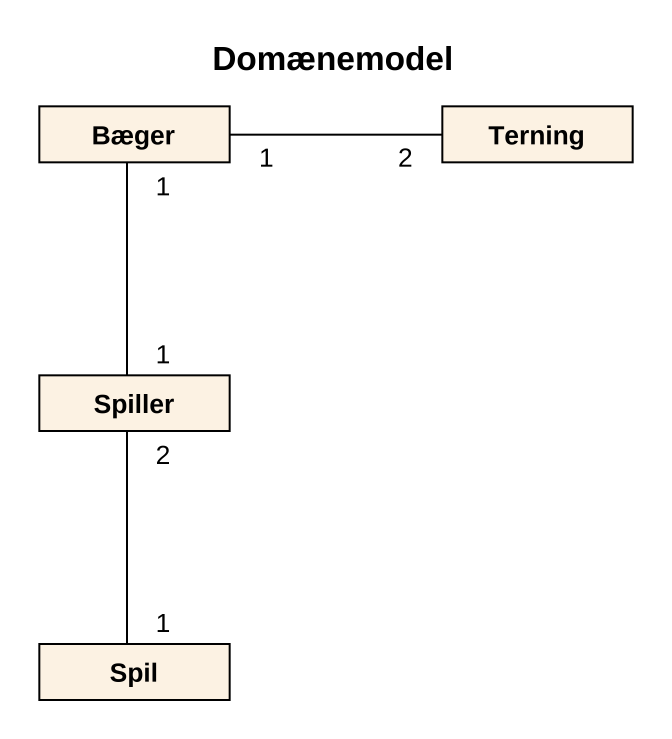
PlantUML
@startuml
title Domænemodel
hide circle
hide empty members
class Bæger
class Terning
class Spiller
class Spil
Bæger "1" -right- "2" Terning
Spiller "1" -up- "1" Bæger
Spil "1" -up- "2" Spiller
@enduml
